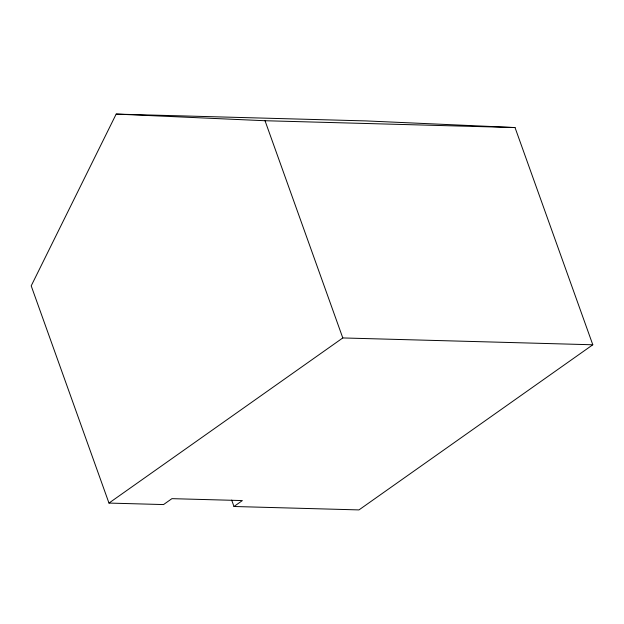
<?xml version="1.0" encoding="UTF-8"?>
<svg xmlns="http://www.w3.org/2000/svg" width="624" height="624" viewBox="0 0 624 624"><rect width="100%" height="100%" fill="white"/><g stroke="black" fill="none" stroke-linecap="round" stroke-linejoin="round"><path stroke-width="0.94" d="M233.977 506.493L358.979 509.909L592.8 344.776L515.026 127.561L366.179 120.923L116.173 114.091L31.2 285.862L108.974 503.077L163.543 504.566L171.92 498.654L242.354 500.573L233.977 506.493L231.683 500.089M108.974 503.077L342.794 337.943L592.8 344.776M116.173 114.091L265.021 120.728L515.026 127.561M265.021 120.728L342.794 337.943"/></g></svg>
